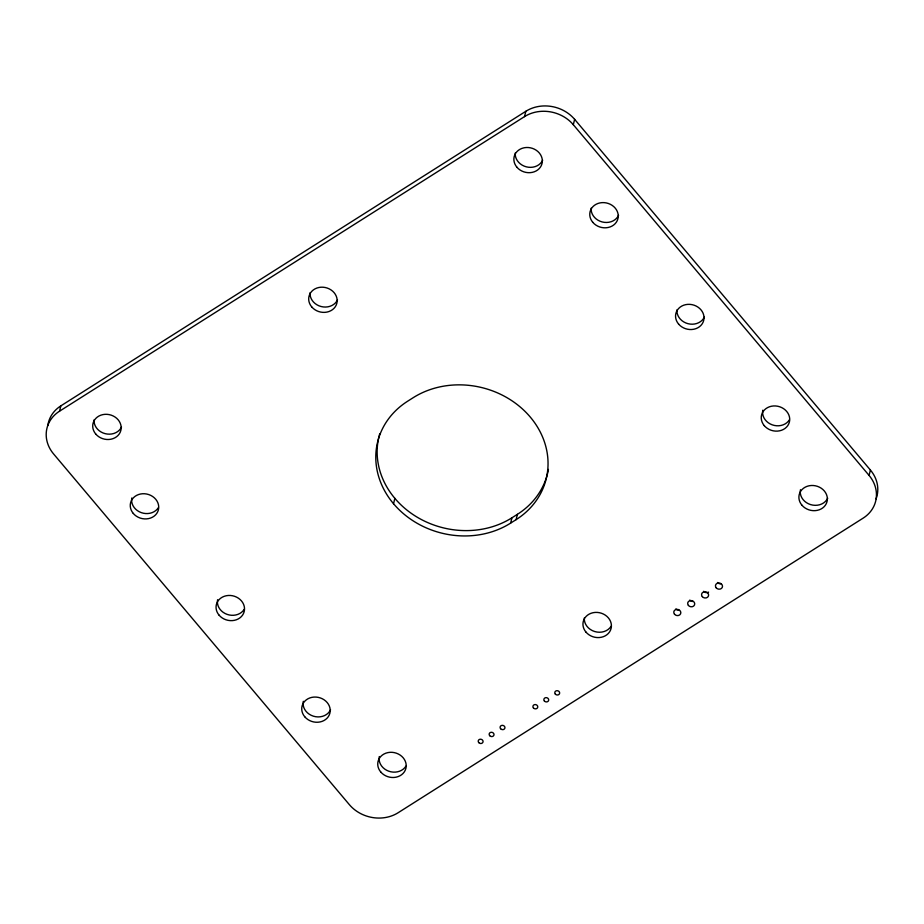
<?xml version="1.0" encoding="UTF-8"?>
<svg xmlns="http://www.w3.org/2000/svg" width="924" height="924" viewBox="0 0 924 924"><rect width="100%" height="100%" fill="white"/><g stroke="black" fill="none" stroke-linecap="round" stroke-linejoin="round"><path stroke-width="1.39" d="M870.408 470.05L869.057 475.398A35.008 30.469 14.2 0 1 863.131 518.145L398.14 812.727A35.008 30.469 14.2 0 1 349.353 804.642L53.592 453.95A35.008 30.469 14.2 0 1 59.517 411.203L60.869 405.855L525.86 111.273A35.008 30.469 14.2 0 1 574.647 119.358L870.408 470.05A35.008 30.469 14.2 0 1 876.067 498.891M548.417 469.404A84.015 73.123 14.2 0 1 517.44 514.31L516.089 519.658L510.614 523.123A84.015 73.123 14.2 0 1 393.532 503.719L394.883 498.371M59.517 411.203L524.509 116.62L525.86 111.273M869.057 475.398L573.296 124.694L574.647 119.358M510.614 523.123L511.965 517.775L517.44 514.31M121.506 427.038A14.357 12.497 14.2 0 1 105.117 433.645A14.357 12.497 14.2 0 1 94.075 419.889M789.431 419.796A14.357 12.497 14.2 0 1 772.21 424.832A14.357 12.497 14.2 0 1 762.797 410.187M524.509 116.62A35.008 30.469 14.2 0 1 573.296 124.694M516.089 519.658A84.015 73.123 14.2 0 0 530.295 417.082A84.015 73.123 14.2 0 0 413.213 397.678L407.75 401.143A84.015 73.123 14.2 0 0 393.532 503.719M47.805 425.548A35.008 30.469 14.2 0 1 60.869 405.855M511.965 517.775A84.015 73.123 14.2 0 1 414.899 515.777A84.015 73.123 14.2 0 1 379.764 433.714M618.572 215.338A14.357 12.497 14.2 0 1 602.171 221.945A14.357 12.497 14.2 0 1 591.141 208.189M405.925 766.158A14.357 12.497 14.2 0 1 388.715 771.182A14.357 12.497 14.2 0 1 379.29 756.548M720.824 583.841A3.557 3.095 14.2 0 1 717.555 582.49M693.035 601.443A3.557 3.095 14.2 0 1 689.766 600.092M827.708 498.198A14.357 12.497 14.2 0 1 810.567 504.596A14.357 12.497 14.2 0 1 800.45 489.732M158.443 507.576A14.357 12.497 14.2 0 1 141.233 512.612A14.357 12.497 14.2 0 1 131.809 497.967M542.665 160.222A14.357 12.497 14.2 0 1 526.276 166.828A14.357 12.497 14.2 0 1 515.234 153.072M704.365 317.059A14.357 12.497 14.2 0 1 687.964 323.677A14.357 12.497 14.2 0 1 676.934 309.91M330.538 709.782A14.357 12.497 14.2 0 1 313.398 716.181A14.357 12.497 14.2 0 1 303.291 701.304M244.236 609.309A14.357 12.497 14.2 0 1 227.027 614.345A14.357 12.497 14.2 0 1 217.602 599.699M337.491 299.907A14.357 12.497 14.2 0 1 321.102 306.525A14.357 12.497 14.2 0 1 310.06 292.758M611.134 626.241A14.357 12.497 14.2 0 1 594.652 631.519A14.357 12.497 14.2 0 1 584.314 617.96M708.616 592.111A3.557 3.095 14.2 0 1 703.661 591.291M679.14 610.256A3.557 3.095 14.2 0 1 675.871 608.893M764.264 425.641A14.357 12.497 14.2 0 0 788.692 424.012A14.357 12.497 14.2 0 0 773.469 405.959A14.357 12.497 14.2 0 0 764.264 425.641M95.726 434.014A14.357 12.497 14.2 0 0 120.155 432.386A14.357 12.497 14.2 0 0 104.932 414.333A14.357 12.497 14.2 0 0 95.726 434.014M380.757 772.002A14.357 12.497 14.2 0 0 405.186 770.373A14.357 12.497 14.2 0 0 389.974 752.321A14.357 12.497 14.2 0 0 380.757 772.002M801.916 505.185A14.357 12.497 14.2 0 0 826.345 503.545A14.357 12.497 14.2 0 0 811.133 485.504A14.357 12.497 14.2 0 0 801.916 505.185M516.886 167.198A14.357 12.497 14.2 0 0 541.314 165.569A14.357 12.497 14.2 0 0 526.102 147.517A14.357 12.497 14.2 0 0 516.886 167.198M678.574 324.047A14.357 12.497 14.2 0 0 703.002 322.407A14.357 12.497 14.2 0 0 687.791 304.366A14.357 12.497 14.2 0 0 678.574 324.047M311.711 306.895A14.357 12.497 14.2 0 0 336.14 305.255A14.357 12.497 14.2 0 0 320.917 287.214A14.357 12.497 14.2 0 0 311.711 306.895M585.966 632.097A14.357 12.497 14.2 0 0 610.394 630.457A14.357 12.497 14.2 0 0 595.171 612.416A14.357 12.497 14.2 0 0 585.966 632.097M592.781 222.314A14.357 12.497 14.2 0 0 617.22 220.686A14.357 12.497 14.2 0 0 601.998 202.633A14.357 12.497 14.2 0 0 592.781 222.314M304.747 716.758A14.357 12.497 14.2 0 0 329.187 715.13A14.357 12.497 14.2 0 0 313.964 697.077A14.357 12.497 14.2 0 0 304.747 716.758M219.069 615.153A14.357 12.497 14.2 0 0 243.497 613.524A14.357 12.497 14.2 0 0 228.274 595.472A14.357 12.497 14.2 0 0 219.069 615.153M133.275 513.432A14.357 12.497 14.2 0 0 157.704 511.792A14.357 12.497 14.2 0 0 142.492 493.751A14.357 12.497 14.2 0 0 133.275 513.432M478.724 742.573A2.449 2.137 14.2 0 0 482.894 742.295A2.449 2.137 14.2 0 0 480.295 739.212A2.449 2.137 14.2 0 0 478.724 742.573M489.662 735.643A2.449 2.137 14.2 0 0 493.832 735.365A2.449 2.137 14.2 0 0 491.233 732.282A2.449 2.137 14.2 0 0 489.662 735.643M500.6 728.713A2.449 2.137 14.2 0 0 504.77 728.435A2.449 2.137 14.2 0 0 502.171 725.352A2.449 2.137 14.2 0 0 500.6 728.713M533.425 707.923A2.449 2.137 14.2 0 0 537.595 707.634A2.449 2.137 14.2 0 0 534.996 704.562A2.449 2.137 14.2 0 0 533.425 707.923M544.363 700.981A2.449 2.137 14.2 0 0 548.533 700.704A2.449 2.137 14.2 0 0 545.934 697.632A2.449 2.137 14.2 0 0 544.363 700.981M555.301 694.051A2.449 2.137 14.2 0 0 559.482 693.774A2.449 2.137 14.2 0 0 556.883 690.69A2.449 2.137 14.2 0 0 555.301 694.051M716.204 587.837A3.557 3.095 14.2 0 0 722.256 587.433A3.557 3.095 14.2 0 0 718.479 582.963A3.557 3.095 14.2 0 0 716.204 587.837M702.309 596.638A3.557 3.095 14.2 0 0 708.361 596.234A3.557 3.095 14.2 0 0 704.585 591.764A3.557 3.095 14.2 0 0 702.309 596.638M688.415 605.439A3.557 3.095 14.2 0 0 694.467 605.035A3.557 3.095 14.2 0 0 690.69 600.565A3.557 3.095 14.2 0 0 688.415 605.439M674.52 614.241A3.557 3.095 14.2 0 0 680.572 613.836A3.557 3.095 14.2 0 0 676.795 609.366A3.557 3.095 14.2 0 0 674.52 614.241"/></g></svg>
